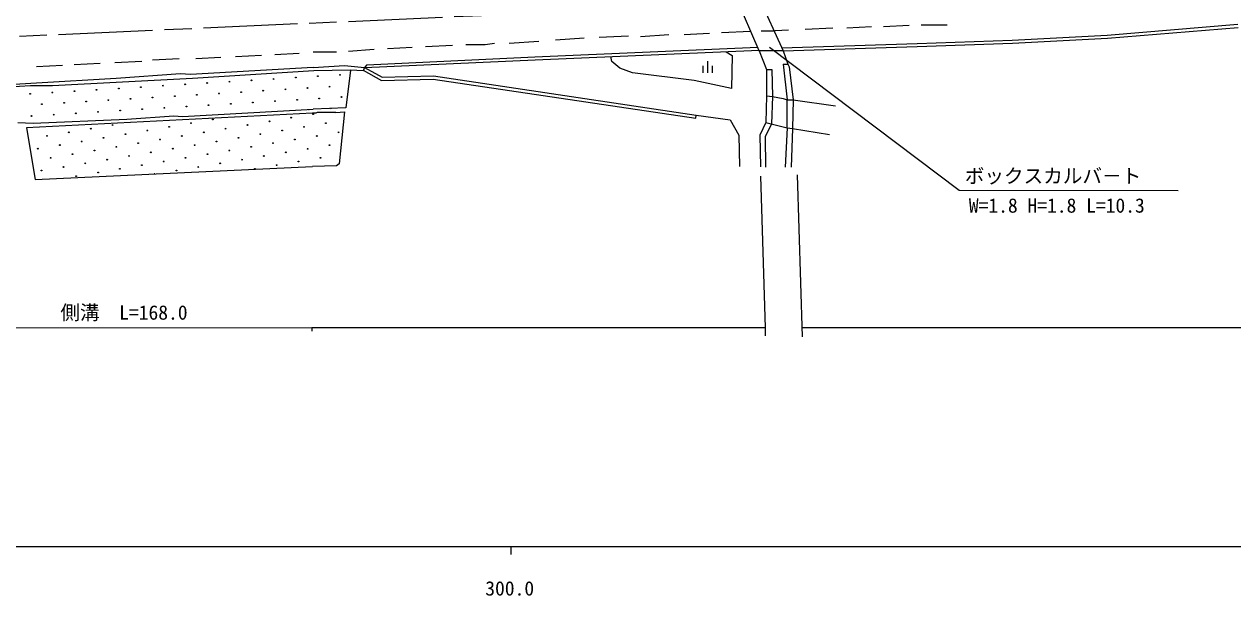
# Model space of a CAD drawing. Units: millimetres, scale not verified. Extents: x 40000 to 680000, y 20000 to 380000.
# Drawn here: x 305912 to 460090, y 198715 to 271566 of the extents above; entities that cross this region are included whole.
import ezdxf
from ezdxf.enums import TextEntityAlignment as Align

# ---------------------------------------------------------------- set-up
doc = ezdxf.new("R2010")
doc.units = ezdxf.units.MM
doc.header["$LTSCALE"] = 1000
doc.linetypes.add('CHAIN', pattern=[18.5, 12, -1.5, 3.5, -1.5])
for name, color, linetype, lineweight in [('M-BGD', 7, 'Continuous', 25), ('M-BMK', 2, 'CHAIN', 13), ('M-STR-HTXT', 7, 'Continuous', 13), ('M-TTL-BAND', 7, 'Continuous', 25)]:
    doc.layers.add(name, color=color, linetype=linetype, lineweight=lineweight)
doc.styles.add('ＭＳ ゴシック', font='')
doc.styles.get('ＭＳ ゴシック').set_extended_font_data('MS Gothic')

# ---------------------------------------------------------------- blocks, each defined once
blk = doc.blocks.new('BUHIN2')
at = {"layer": 'M-BGD'}
for p, q in [((-443, -433), (-893, 346)), ((375, -650), (-375, 650)), ((596, 167), (146, 946))]:
    blk.add_line(p, q, dxfattribs=at)

msp = doc.modelspace()

# ---------------------------------------------------------------- linework, layer by layer
at = {"layer": 'M-BGD'}
for p, q in [((399680, 268182), (395531, 277749)), ((398325, 277834), (402728, 268182)), ((418814, 271399), (415512, 271230)), ((420338, 271484), (423640, 271484)), ((444061, 270171), (460710, 271563)), ((383000, 270045), (379275, 269875)), ((388165, 270214), (384524, 269960)), ((393330, 270383), (390112, 270214)), ((398579, 270637), (394854, 270468)), ((399934, 270722), (401712, 270722)), ((403405, 270807), (401712, 270722)), ((409078, 271061), (405522, 270891)), ((413988, 271230), (410856, 271061)), ((431960, 269548), (444061, 270171)), ((444088, 269772), (460751, 271165)), ((350573, 268351), (347271, 268097)), ((355399, 268605), (352266, 268436)), ((360564, 268859), (357092, 268690)), ((364712, 268944), (362257, 268944)), ((365898, 269113), (364712, 268944)), ((371570, 269367), (367760, 269113)), ((371062, 267420), (399484, 268633)), ((377328, 269791), (373687, 269537)), ((402553, 268564), (419830, 269113)), ((402728, 268182), (419844, 268713)), ((419830, 269113), (431960, 269548)), ((419844, 268713), (431978, 269148)), ((431978, 269148), (444088, 269772)), ((320940, 266827), (317468, 266658)), ((325681, 267166), (322294, 266997)), ((331015, 267335), (327798, 267166)), ((336180, 267589), (332878, 267420)), ((341006, 267843), (337873, 267674)), ((345747, 268013), (342784, 268013)), ((349303, 266065), (371080, 267020)), ((349642, 266404), (371062, 267420)), ((371080, 267020), (399655, 268239)), ((380884, 266827), (380732, 267432)), ((381900, 265981), (380884, 266827)), ((395455, 268060), (396208, 267589)), ((396208, 267589), (396124, 263356)), ((402728, 268182), (399680, 268182)), ((399680, 268182), (400611, 265811)), ((402728, 268182), (399680, 268182)), ((402733, 268170), (403320, 266489)), ((310780, 266319), (307478, 266150)), ((315606, 266573), (312304, 266404)), ((325850, 265219), (317638, 264626)), ((327120, 265134), (325850, 265219)), ((342784, 266065), (327120, 265134)), ((342868, 265642), (327374, 264626)), ((342784, 266065), (346763, 266319)), ((347525, 265727), (342868, 265642)), ((346763, 266319), (349303, 266065)), ((347525, 265727), (346932, 260901)), ((349134, 265642), (347525, 265727)), ((349303, 266065), (349134, 265642)), ((349153, 265690), (351490, 264392)), ((349642, 266404), (349303, 266065)), ((349303, 266065), (351589, 264795)), ((383508, 265388), (381900, 265981)), ((391382, 264372), (383508, 265388)), ((400611, 265811), (401288, 265811)), ((400611, 265811), (400611, 262425)), ((401288, 265811), (401373, 262340)), ((402728, 266489), (403320, 266489)), ((402728, 266489), (403236, 261917)), ((403320, 266489), (403490, 266150)), ((403490, 266150), (403998, 261917)), ((307478, 264033), (277167, 262425)), ((306716, 263695), (288682, 262594)), ((309510, 263695), (306716, 263695)), ((317638, 264626), (307478, 264033)), ((327374, 264626), (309510, 263695)), ((351490, 264392), (358083, 264564)), ((351589, 264795), (358108, 264965)), ((358083, 264564), (391577, 259573)), ((358108, 264965), (391636, 259969)), ((396124, 263356), (391382, 264372)), ((400611, 262425), (400526, 259038)), ((400611, 262425), (401373, 262340)), ((401373, 262340), (401237, 258860)), ((401373, 262340), (402728, 262086)), ((326104, 259800), (342784, 260731)), ((346932, 260901), (342784, 260731)), ((402728, 262086), (403236, 261917)), ((403236, 261917), (403998, 261917)), ((403236, 258361), (403236, 261917)), ((403998, 261917), (403913, 258276)), ((403998, 261917), (409416, 261155)), ((305107, 259038), (307054, 258953)), ((342699, 260223), (306208, 258361)), ((307054, 258953), (318992, 259461)), ((318992, 259461), (325004, 259885)), ((325004, 259885), (326104, 259800)), ((343122, 260223), (342699, 260223)), ((343292, 260308), (343122, 260223)), ((345662, 260308), (343292, 260308)), ((345662, 260308), (346763, 260393)), ((346763, 260393), (346086, 253789)), ((391577, 259573), (391636, 259969)), ((391636, 259969), (395954, 259377)), ((395954, 259377), (397055, 257429)), ((400526, 259038), (399764, 257429)), ((400526, 259038), (403236, 258361)), ((306208, 258361), (307308, 251757)), ((401237, 258860), (400452, 257208)), ((403236, 258361), (402982, 253365)), ((403236, 258361), (403913, 258276)), ((403913, 258276), (403744, 253365)), ((403913, 258276), (408654, 257514)), ((397055, 257429), (397140, 253450)), ((399764, 257429), (399856, 253392)), ((400452, 257208), (400478, 253346)), ((307308, 251757), (342699, 253450)), ((345747, 253535), (342699, 253450)), ((346086, 253789), (345747, 253535))]:
    msp.add_line(p, q, dxfattribs=at)
for centre in [(323619, 263725), (326442, 263897), (329265, 264070), (332088, 264242), (334912, 264414), (337735, 264587), (340558, 264759), (343381, 264931), (344879, 263606), (346204, 265104), (306680, 262691), (309503, 262863), (312326, 263035), (315149, 263208), (317973, 263380), (319470, 262055), (320796, 263552), (322293, 262227), (325117, 262399), (327940, 262572), (330763, 262744), (333586, 262916), (336409, 263089), (339232, 263261), (342056, 263434), (343553, 262108), (346377, 262281), (308178, 261365), (311001, 261538), (313824, 261710), (316647, 261882), (318145, 260557), (320968, 260729), (323791, 260902), (326614, 261074), (329438, 261246), (332261, 261419), (335084, 261591), (337907, 261763), (340730, 261936), (306852, 259867), (309675, 260040), (312499, 260212), (315322, 260385), (329985, 259415), (337192, 259182), (339982, 259647), (342772, 260111), (311618, 257789), (314408, 258254), (317198, 258719), (318825, 257556), (321615, 258021), (324405, 258486), (327195, 258950), (328822, 257788), (331612, 258253), (334402, 258717), (336030, 257555), (338820, 258019), (341610, 258484), (344400, 258949), (346027, 257786), (308828, 257325), (310455, 256162), (313245, 256627), (316035, 257092), (317662, 255929), (320452, 256394), (323242, 256858), (326032, 257323), (327660, 256160), (330450, 256625), (333240, 257090), (334867, 255927), (337657, 256392), (340447, 256857), (343237, 257321), (344864, 256159), (307665, 255697), (309292, 254535), (312082, 254999), (314872, 255464), (319290, 254766), (322080, 255231), (324870, 255696), (326497, 254533), (329287, 254998), (332077, 255463), (336494, 254765), (339284, 255229), (342074, 255694), (343702, 254531), (308130, 252907), (310920, 253372), (313710, 253837), (316500, 254302), (318127, 253139), (320917, 253604), (323707, 254068), (325334, 252906), (328124, 253370), (330914, 253835), (333704, 254300), (335332, 253137), (338122, 253602), (340912, 254067), (312547, 252210), (315337, 252674)]:
    msp.add_circle(centre, 50, dxfattribs=at)
for centre, start, end in [((342228, 260610), 59.38533, 126.66653), ((345051, 260783), 24.7875, 161.26436), ((322544, 252441), 26.79141, 158.50527)]:
    msp.add_arc(centre, 50, start, end, dxfattribs=at)
at = {"layer": 'M-BMK'}
msp.add_line((451665, 276564), (249650, 267505), dxfattribs=at)
at = {"layer": 'M-STR-HTXT'}
for p, q in [((400967, 268642), (425164, 250402)), ((399849, 252180), (400442, 232876)), ((404506, 252349), (405133, 231724)), ((425164, 250402), (453108, 250376)), ((342614, 232876), (231786, 232791)), ((400442, 232876), (342614, 232876)), ((342614, 232876), (342614, 232453)), ((400442, 232876), (400442, 231860)), ((462502, 232876), (405098, 232876))]:
    msp.add_line(p, q, dxfattribs=at)
at = {"layer": 'M-TTL-BAND'}
for p, q in [((40000, 205000), (579000, 205000)), ((368000, 205000), (368000, 204000))]:
    msp.add_line(p, q, dxfattribs=at)

# ---------------------------------------------------------------- block references
at = {"rotation": 149.99986}
msp.add_blockref('BUHIN2', (393082, 266116), dxfattribs=at)

# ---------------------------------------------------------------- texts
at = {"layer": 'M-STR-HTXT', "style": 'ＭＳ ゴシック'}
for s, p in [('ボックスカルバ－ト', (425901, 250763)), ('W=1.8 H=1.8 L=10.3', (426413, 246996)), ('側溝\u3000L=168.0', (310529, 233358))]:
    msp.add_text(s, height=1833, dxfattribs=at).set_placement(p, align=Align.BOTTOM_LEFT)
at = {"layer": 'M-TTL-BAND', "style": 'ＭＳ ゴシック'}
msp.add_text('300.0', height=1833, dxfattribs=at).set_placement((367844, 198195), align=Align.BOTTOM_CENTER)

doc.saveas('drawing.dxf')
